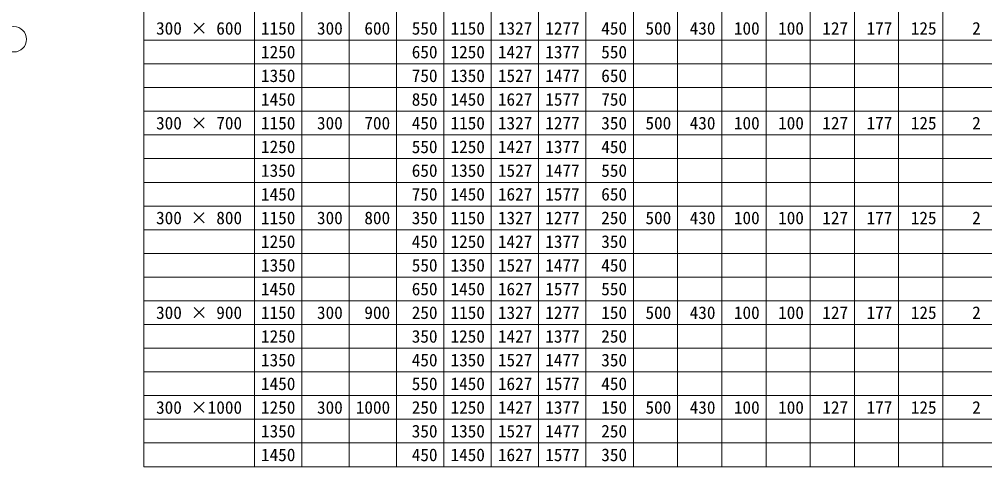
# Model space of a CAD drawing. Units: millimetres at full size, sheet at 1:20; details may follow other scales. Extents: x 64173 to 81200, y -133840 to -120349.
# Drawn here: x 67974 to 71030, y -131941 to -130525 of the extents above; entities that cross this region are included whole.
import ezdxf
from ezdxf.enums import TextEntityAlignment as Align

# ---------------------------------------------------------------- set-up
doc = ezdxf.new("R2010")
doc.units = ezdxf.units.MM
doc.header["$LTSCALE"] = 20
for name, color, linetype, lineweight in [('Defpoints_2', 8, 'Continuous', 0), ('寸法表', 7, 'Continuous', 13), ('引出線', 4, 'Continuous', 13)]:
    doc.layers.add(name, color=color, linetype=linetype, lineweight=lineweight)
doc.styles.add('ＭＳ 明朝', font='')
doc.styles.get('ＭＳ 明朝').set_extended_font_data('MS Mincho')

msp = doc.modelspace()

# ---------------------------------------------------------------- linework, layer by layer
at = {"layer": 'Defpoints_2'}
for p, q in [((68367.8, -130591.2), (68717.8, -130591.2)), ((68867.8, -130591.2), (69167.8, -130591.2)), ((69917.8, -130591.2), (72017.8, -130591.2)), ((68367.8, -130666.2), (68717.8, -130666.2)), ((68867.8, -130666.2), (69167.8, -130666.2)), ((69917.8, -130666.2), (72017.8, -130666.2)), ((68367.8, -130741.2), (68717.8, -130741.2)), ((68867.8, -130741.2), (69167.8, -130741.2)), ((69917.8, -130741.2), (72017.8, -130741.2)), ((68367.8, -130891.2), (68717.8, -130891.2)), ((68867.8, -130891.2), (69167.8, -130891.2)), ((69917.8, -130891.2), (72017.8, -130891.2)), ((68367.8, -130966.2), (68717.8, -130966.2)), ((68867.8, -130966.2), (69167.8, -130966.2)), ((69917.8, -130966.2), (72017.8, -130966.2)), ((68367.8, -131041.2), (68717.8, -131041.2)), ((68867.8, -131041.2), (69167.8, -131041.2)), ((69917.8, -131041.2), (72017.8, -131041.2)), ((68367.8, -131191.2), (68717.8, -131191.2)), ((68867.8, -131191.2), (69167.8, -131191.2)), ((69917.8, -131191.2), (72017.8, -131191.2)), ((68367.8, -131266.2), (68717.8, -131266.2)), ((68867.8, -131266.2), (69167.8, -131266.2)), ((69917.8, -131266.2), (72017.8, -131266.2)), ((68367.8, -131341.2), (68717.8, -131341.2)), ((68867.8, -131341.2), (69167.8, -131341.2)), ((69917.8, -131341.2), (72017.8, -131341.2)), ((68367.8, -131491.2), (68717.8, -131491.2)), ((68867.8, -131491.2), (69167.8, -131491.2)), ((69917.8, -131491.2), (72017.8, -131491.2)), ((68367.8, -131566.2), (68717.8, -131566.2)), ((68867.8, -131566.2), (69167.8, -131566.2)), ((69917.8, -131566.2), (72017.8, -131566.2)), ((68367.8, -131641.2), (68717.8, -131641.2)), ((68867.8, -131641.2), (69167.8, -131641.2)), ((69917.8, -131641.2), (72017.8, -131641.2)), ((68367.8, -131791.2), (68717.8, -131791.2)), ((68867.8, -131791.2), (69167.8, -131791.2)), ((69917.8, -131791.2), (72017.8, -131791.2)), ((68367.8, -131866.2), (68717.8, -131866.2)), ((68867.8, -131866.2), (69167.8, -131866.2)), ((69917.8, -131866.2), (72017.8, -131866.2))]:
    msp.add_line(p, q, dxfattribs=at)
at = {"layer": '寸法表'}
for p, q in [((68367.8, -129336.2), (68367.8, -131941.2)), ((68867.8, -129336.2), (68867.8, -131941.2)), ((68717.8, -129476.2), (68717.8, -131941.2)), ((69017.8, -129476.2), (69017.8, -131941.2)), ((69167.8, -129476.2), (69167.8, -131941.2)), ((69317.8, -129476.2), (69317.8, -131941.2)), ((69467.8, -129476.2), (69467.8, -131941.2)), ((69617.8, -129476.2), (69617.8, -131941.2)), ((69767.8, -129476.2), (69767.8, -131941.2)), ((69917.8, -129476.2), (69917.8, -131941.2)), ((70057.8, -129476.2), (70057.8, -131941.2)), ((70197.8, -129476.2), (70197.8, -131941.2)), ((70337.8, -129476.2), (70337.8, -131941.2)), ((70477.8, -129476.2), (70477.8, -131941.2)), ((70617.8, -129476.2), (70617.8, -131941.2)), ((70757.8, -129476.2), (70757.8, -131941.2)), ((70897.8, -129476.2), (70897.8, -131941.2)), ((68717.8, -130591.2), (68867.8, -130591.2)), ((69167.8, -130591.2), (69917.8, -130591.2)), ((68717.8, -130666.2), (68867.8, -130666.2)), ((69167.8, -130666.2), (69917.8, -130666.2)), ((68717.8, -130741.2), (68867.8, -130741.2)), ((69167.8, -130741.2), (69917.8, -130741.2)), ((68367.8, -130816.2), (72177.8, -130816.2)), ((68717.8, -130891.2), (68867.8, -130891.2)), ((69167.8, -130891.2), (69917.8, -130891.2)), ((68717.8, -130966.2), (68867.8, -130966.2)), ((69167.8, -130966.2), (69917.8, -130966.2)), ((68717.8, -131041.2), (68867.8, -131041.2)), ((69167.8, -131041.2), (69917.8, -131041.2)), ((68367.8, -131116.2), (72177.8, -131116.2)), ((68717.8, -131191.2), (68867.8, -131191.2)), ((69167.8, -131191.2), (69917.8, -131191.2)), ((68717.8, -131266.2), (68867.8, -131266.2)), ((69167.8, -131266.2), (69917.8, -131266.2)), ((68717.8, -131341.2), (68867.8, -131341.2)), ((69167.8, -131341.2), (69917.8, -131341.2)), ((68367.8, -131416.2), (72177.8, -131416.2)), ((68717.8, -131491.2), (68867.8, -131491.2)), ((69167.8, -131491.2), (69917.8, -131491.2)), ((68717.8, -131566.2), (68867.8, -131566.2)), ((69167.8, -131566.2), (69917.8, -131566.2)), ((68717.8, -131641.2), (68867.8, -131641.2)), ((69167.8, -131641.2), (69917.8, -131641.2)), ((68367.8, -131716.2), (72177.8, -131716.2)), ((68717.8, -131791.2), (68867.8, -131791.2)), ((69167.8, -131791.2), (69917.8, -131791.2)), ((68717.8, -131866.2), (68867.8, -131866.2)), ((69167.8, -131866.2), (69917.8, -131866.2)), ((68367.8, -131941.2), (72177.8, -131941.2))]:
    msp.add_line(p, q, dxfattribs=at)
at = {"layer": '引出線'}
msp.add_circle((67956.54, -130588.43), 40, dxfattribs=at)

# ---------------------------------------------------------------- texts
at = {"layer": '寸法表', "style": 'ＭＳ 明朝'}
for s, p in [('300 × 600', (68542.8, -130553.7)), ('300 × 700', (68542.8, -130853.7)), ('300 × 800', (68542.8, -131153.7)), ('300 × 900', (68542.8, -131453.7)), ('300 ×1000', (68542.8, -131753.7))]:
    msp.add_text(s, height=40.03, dxfattribs=at).set_placement(p, align=Align.MIDDLE_CENTER)
for s, p in [('1150', (68847.8, -130553.7)), ('300', (68997.8, -130553.7)), ('600', (69147.8, -130553.7)), ('550', (69297.8, -130553.7)), ('1150', (69447.8, -130553.7)), ('1327', (69597.8, -130553.7)), ('1277', (69747.8, -130553.7)), ('450', (69897.8, -130553.7)), ('500', (70037.8, -130553.7)), ('430', (70177.8, -130553.7)), ('100', (70317.8, -130553.7)), ('100', (70457.8, -130553.7)), ('127', (70597.8, -130553.7)), ('177', (70737.8, -130553.7)), ('125', (70877.8, -130553.7)), ('2', (71017.8, -130553.7)), ('1250', (68847.8, -130628.7)), ('650', (69297.8, -130628.7)), ('1250', (69447.8, -130628.7)), ('1427', (69597.8, -130628.7)), ('1377', (69747.8, -130628.7)), ('550', (69897.8, -130628.7)), ('1350', (68847.8, -130703.7)), ('750', (69297.8, -130703.7)), ('1350', (69447.8, -130703.7)), ('1527', (69597.8, -130703.7)), ('1477', (69747.8, -130703.7)), ('650', (69897.8, -130703.7)), ('1450', (68847.8, -130778.7)), ('850', (69297.8, -130778.7)), ('1450', (69447.8, -130778.7)), ('1627', (69597.8, -130778.7)), ('1577', (69747.8, -130778.7)), ('750', (69897.8, -130778.7)), ('1150', (68847.8, -130853.7)), ('300', (68997.8, -130853.7)), ('700', (69147.8, -130853.7)), ('450', (69297.8, -130853.7)), ('1150', (69447.8, -130853.7)), ('1327', (69597.8, -130853.7)), ('1277', (69747.8, -130853.7)), ('350', (69897.8, -130853.7)), ('500', (70037.8, -130853.7)), ('430', (70177.8, -130853.7)), ('100', (70317.8, -130853.7)), ('100', (70457.8, -130853.7)), ('127', (70597.8, -130853.7)), ('177', (70737.8, -130853.7)), ('125', (70877.8, -130853.7)), ('2', (71017.8, -130853.7)), ('1250', (68847.8, -130928.7)), ('550', (69297.8, -130928.7)), ('1250', (69447.8, -130928.7)), ('1427', (69597.8, -130928.7)), ('1377', (69747.8, -130928.7)), ('450', (69897.8, -130928.7)), ('1350', (68847.8, -131003.7)), ('650', (69297.8, -131003.7)), ('1350', (69447.8, -131003.7)), ('1527', (69597.8, -131003.7)), ('1477', (69747.8, -131003.7)), ('550', (69897.8, -131003.7)), ('1450', (68847.8, -131078.7)), ('750', (69297.8, -131078.7)), ('1450', (69447.8, -131078.7)), ('1627', (69597.8, -131078.7)), ('1577', (69747.8, -131078.7)), ('650', (69897.8, -131078.7)), ('1150', (68847.8, -131153.7)), ('300', (68997.8, -131153.7)), ('800', (69147.8, -131153.7)), ('350', (69297.8, -131153.7)), ('1150', (69447.8, -131153.7)), ('1327', (69597.8, -131153.7)), ('1277', (69747.8, -131153.7)), ('250', (69897.8, -131153.7)), ('500', (70037.8, -131153.7)), ('430', (70177.8, -131153.7)), ('100', (70317.8, -131153.7)), ('100', (70457.8, -131153.7)), ('127', (70597.8, -131153.7)), ('177', (70737.8, -131153.7)), ('125', (70877.8, -131153.7)), ('2', (71017.8, -131153.7)), ('1250', (68847.8, -131228.7)), ('450', (69297.8, -131228.7)), ('1250', (69447.8, -131228.7)), ('1427', (69597.8, -131228.7)), ('1377', (69747.8, -131228.7)), ('350', (69897.8, -131228.7)), ('1350', (68847.8, -131303.7)), ('550', (69297.8, -131303.7)), ('1350', (69447.8, -131303.7)), ('1527', (69597.8, -131303.7)), ('1477', (69747.8, -131303.7)), ('450', (69897.8, -131303.7)), ('1450', (68847.8, -131378.7)), ('650', (69297.8, -131378.7)), ('1450', (69447.8, -131378.7)), ('1627', (69597.8, -131378.7)), ('1577', (69747.8, -131378.7)), ('550', (69897.8, -131378.7)), ('1150', (68847.8, -131453.7)), ('300', (68997.8, -131453.7)), ('900', (69147.8, -131453.7)), ('250', (69297.8, -131453.7)), ('1150', (69447.8, -131453.7)), ('1327', (69597.8, -131453.7)), ('1277', (69747.8, -131453.7)), ('150', (69897.8, -131453.7)), ('500', (70037.8, -131453.7)), ('430', (70177.8, -131453.7)), ('100', (70317.8, -131453.7)), ('100', (70457.8, -131453.7)), ('127', (70597.8, -131453.7)), ('177', (70737.8, -131453.7)), ('125', (70877.8, -131453.7)), ('2', (71017.8, -131453.7)), ('1250', (68847.8, -131528.7)), ('350', (69297.8, -131528.7)), ('1250', (69447.8, -131528.7)), ('1427', (69597.8, -131528.7)), ('1377', (69747.8, -131528.7)), ('250', (69897.8, -131528.7)), ('1350', (68847.8, -131603.7)), ('450', (69297.8, -131603.7)), ('1350', (69447.8, -131603.7)), ('1527', (69597.8, -131603.7)), ('350', (69897.8, -131603.7)), ('1477', (69747.8, -131603.7)), ('1450', (68847.8, -131678.7)), ('550', (69297.8, -131678.7)), ('1450', (69447.8, -131678.7)), ('1627', (69597.8, -131678.7)), ('1577', (69747.8, -131678.7)), ('450', (69897.8, -131678.7)), ('1250', (68847.8, -131753.7)), ('300', (68997.8, -131753.7)), ('1000', (69147.8, -131753.7)), ('250', (69297.8, -131753.7)), ('1250', (69447.8, -131753.7)), ('1427', (69597.8, -131753.7)), ('1377', (69747.8, -131753.7)), ('150', (69897.8, -131753.7)), ('500', (70037.8, -131753.7)), ('430', (70177.8, -131753.7)), ('100', (70317.8, -131753.7)), ('100', (70457.8, -131753.7)), ('127', (70597.8, -131753.7)), ('177', (70737.8, -131753.7)), ('125', (70877.8, -131753.7)), ('2', (71017.8, -131753.7)), ('1350', (68847.8, -131828.7)), ('350', (69297.8, -131828.7)), ('1350', (69447.8, -131828.7)), ('1527', (69597.8, -131828.7)), ('1477', (69747.8, -131828.7)), ('250', (69897.8, -131828.7)), ('1450', (68847.8, -131903.7)), ('450', (69297.8, -131903.7)), ('1450', (69447.8, -131903.7)), ('1627', (69597.8, -131903.7)), ('1577', (69747.8, -131903.7)), ('350', (69897.8, -131903.7))]:
    msp.add_text(s, height=40.03, dxfattribs=at).set_placement(p, align=Align.MIDDLE_RIGHT)

doc.saveas('drawing.dxf')
